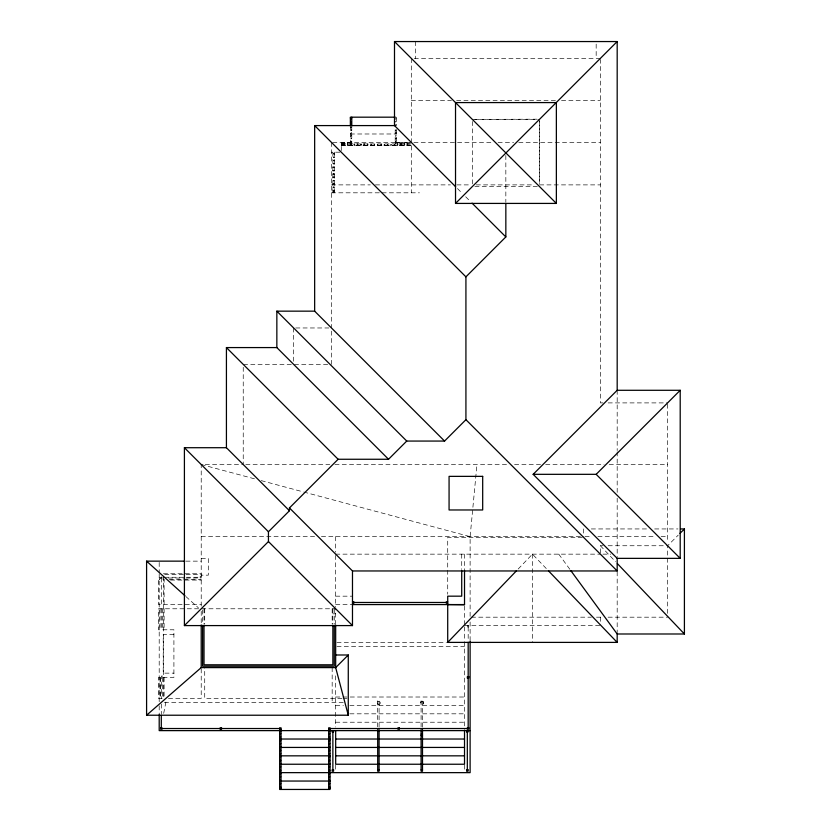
<?xml version="1.0" encoding="UTF-8"?>
<svg xmlns="http://www.w3.org/2000/svg" width="831" height="831" viewBox="0 0 831 831"><rect width="100%" height="100%" fill="white"/><g stroke="black" fill="none" stroke-linecap="round" stroke-linejoin="round"><path stroke-width="0.62" stroke-dasharray="4.16 3.12" d="M470.117 616.322L470.117 536.649L476.963 464.519M163.697 713.33L166.096 701.104M518.18 569.017L532.442 554.152L546.715 569.017M161.723 576.849L159.199 579.363L164.102 579.363L164.102 604.573M667.605 613.351L667.605 545.749L678.221 535.133M474.917 119.384L536.971 119.186M600.377 58.357L411.303 58.357L411.303 192.813M411.303 100.374L451.441 100.374M456.624 100.374L556.344 100.374M561.527 100.374L600.377 100.374M395.546 118.76L396.065 118.76L395.546 119.28M472.33 119.384L539.34 119.384L539.548 184.025M395.546 121.555L396.065 121.555L395.546 122.084M395.546 124.359L396.065 124.879M350.37 133.988L396.595 133.988M351.773 142.35L341.271 142.35L341.271 152.198L331.465 152.198M395.192 142.35L411.303 142.35M332.691 142.392L411.303 142.392M341.271 142.88L344.595 142.88M350.724 142.88L351.253 142.88M395.192 142.766L396.595 142.766M351.773 143.129L350.37 143.129L350.37 126.613M347.919 143.399L347.4 142.88L347.919 145.415M351.253 143.399L350.724 142.35M400.615 143.399L401.144 143.399M403.949 143.399L404.468 143.399M407.273 143.399L407.792 143.399M341.271 143.493L344.595 143.493M341.271 143.929L411.303 143.929M341.271 144.012L351.399 144.012L351.399 142.35M410.067 144.012L395.525 144.002L395.535 142.34L396.595 142.35M341.271 144.355L344.595 144.355M347.4 144.355L347.919 144.355M350.724 144.355L351.253 144.355M354.048 144.355L354.577 144.355M357.372 144.355L357.901 144.355M360.706 144.355L361.225 144.355M364.03 144.355L364.56 144.355M367.354 144.355L367.884 144.355M347.4 144.885L347.919 144.885M350.724 144.885L351.253 144.885M354.048 144.885L354.577 144.885M357.372 144.885L357.901 144.885M360.706 144.885L361.225 144.885M364.03 144.885L364.56 144.885M367.354 144.885L367.884 144.885M370.678 144.885L371.208 144.885M374.012 144.885L374.532 144.885M377.336 144.885L377.856 144.885M380.66 144.885L381.19 144.885M383.984 144.885L384.514 144.885M387.308 144.885L387.838 144.885M390.643 144.885L391.162 144.885M393.967 144.885L394.496 144.885M397.82 145.415L397.291 144.355L397.82 144.885M400.615 144.885L401.144 144.885M403.949 144.885L404.468 144.885M407.273 144.885L407.792 144.885M341.271 144.968L344.595 144.968M341.271 145.415L411.303 145.415M341.271 145.498L411.303 145.498M334.446 153.725L333.397 153.725L334.446 154.254M334.446 157.059L333.397 157.059L334.446 157.578M334.446 160.383L333.397 160.383L334.446 160.902M334.446 163.707L333.397 163.707L334.446 164.237M332.867 167.031L334.446 167.031M332.867 167.561L334.446 167.561M332.867 170.365L334.446 170.365M332.867 170.885L334.446 170.885M332.867 173.689L334.446 173.689M332.867 174.209L334.446 174.209M332.867 177.013L334.446 177.013M332.867 177.543L334.446 177.543M332.867 180.337L334.446 180.337M332.867 180.867L334.446 180.867M332.867 183.661L334.446 183.661M332.867 184.191L334.446 184.191M331.465 184.887L370.252 184.887M375.425 184.887L450.402 184.887M456.873 184.887L471.094 184.887M476.267 184.887L534.437 184.887M539.61 184.887L600.377 184.887M474.917 186.611L539.558 186.611M332.867 186.996L334.446 186.996M332.867 187.515L334.446 187.515M332.867 190.32L334.446 190.32M333.397 190.839L334 190.839M331.465 192.813L379.674 192.813M382.042 192.813L419.426 192.813M295.753 327.965L328.879 327.965M327.684 364.383L243.234 364.383L243.234 464.519L201.216 464.519L201.216 608.78L335.672 608.78L335.672 624.59M602.963 402.9L600.377 402.9L600.377 59.52M608.136 402.9L667.605 402.9M245.81 464.519L329.751 464.519M334.914 464.519L509.382 464.519M514.566 464.519L540.503 464.519M545.697 464.519L604.054 464.519M609.237 464.519L667.605 464.519M591.329 528.942L648.211 528.942M654.672 528.942L677.94 528.942M201.216 536.649L316.279 536.649M321.452 536.649L583.705 536.649M584.993 536.649L591.454 536.649M597.905 536.649L655.981 536.649M661.144 536.649L667.605 536.649M582.271 537.345L447.712 537.345L447.712 594.238M600.377 552.958L600.377 545.749L602.963 545.749M608.136 545.749L667.605 545.749M335.672 554.152L600.377 554.152M602.963 554.152L610.712 554.152M201.216 558.359L208.301 558.359L208.301 575.166L201.216 575.166M185.936 561.143L201.216 561.143M163.395 573.754L201.216 573.754M164.663 574.46L184.825 574.46M186.092 574.46L201.216 574.46M201.216 576.569L200.167 576.569L200.167 577.961M164.663 577.265L201.216 577.265M163.395 577.95L158.492 577.95L158.492 604.573L201.216 604.573M168.444 578.044L184.825 578.044M186.092 578.044L201.216 577.961M169.223 579.363L201.216 579.363M163.395 580.069L164.102 580.069L163.395 579.363M170.5 580.069L201.216 580.069M335.672 596.17L352.479 596.17M335.672 604.573L352.479 604.573M198.692 608.78L158.492 608.78L158.492 629.784L173.908 629.784L173.908 677.4L158.492 677.4L158.492 698.414L163.395 698.414L163.395 576.215M332.867 613.839L335.672 613.839M471.416 617.184L591.35 617.184M596.502 617.184L602.963 617.184M608.095 617.184L667.605 617.184M464.519 625.587L600.377 625.587M173.908 634.541L163.219 634.541L163.219 673.141L173.908 673.141M336.96 642.394L446.476 642.394M336.96 646.591L464.519 646.591M162.699 676.091L161.297 676.091L161.297 698.414M335.672 697.012L464.519 697.012M168.444 698.414L201.216 698.414L201.216 667.605M341.967 698.414L204.717 698.414L204.717 667.605M343.234 698.414L347.015 698.414M377.69 701.52L379.081 701.52M421.099 701.52L422.501 701.52M164.393 702.611L343.234 702.611M335.672 705.415L343.4 705.415M349.841 705.415L464.519 705.415M349.841 713.819L464.519 713.819M335.672 722.222L464.519 722.222M413.89 142.392L492.887 142.496M498.07 142.496L513.61 142.517M518.783 142.527L600.377 142.631M201.216 464.519L254.992 478.947M261.246 480.619L302.526 491.692M303.772 492.025L470.117 536.649M185.884 596.544L198.339 607.762M457.466 188.554L462.026 193.124M465.682 196.77L470.242 201.331M600.377 545.749L615.574 561.714M558.775 554.152L570.149 569.702M667.605 404.178L667.605 542.425M617.184 390.29L617.184 450.516M617.184 451.804L617.184 492.98M617.184 498.133L617.184 557.092M617.184 571.707L617.184 632.692M600.377 617.184L600.377 624.538M596.17 44.136L596.17 58.357M583.57 528.942L583.57 533.751M539.558 121.471L539.558 182.373M532.442 554.152L532.442 642.394M505.84 155.48L505.84 202.026M472.33 121.503L472.33 185.573M470.117 621.983L470.117 641.397M468.726 625.587L468.726 626.99L467.624 626.99L467.624 625.587M468.175 626.99L468.175 641.013M464.519 554.152L464.519 569.827M464.519 606.028L464.519 624.351M464.519 626.823L464.519 641.096M464.519 641.667L464.519 729.431M464.519 765.008L464.519 771.365M461.714 554.152L461.714 569.432M422.501 727.115L422.501 700.118L421.099 700.118L421.099 727.115M415.5 41.55L415.5 58.357M407.792 143.929L407.792 142.88L407.273 143.929M407.792 145.415L407.792 144.355L407.273 145.415M404.468 143.929L404.468 142.88L403.949 143.929M404.468 145.415L404.468 144.355L403.949 145.415M401.144 143.929L401.144 142.88L400.615 143.929M401.144 145.415L401.144 144.355L400.615 145.415M397.291 144.885L397.291 145.415M396.595 117.181L396.595 125.585M396.595 129.771L396.595 143.129M396.003 142.35L396.003 144.012M395.192 129.771L395.192 143.929M394.496 145.415L394.496 144.355L393.967 145.415M391.162 145.415L391.162 144.355L390.643 145.415M387.838 145.415L387.838 144.355L387.308 145.415M384.514 145.415L384.514 144.355L383.984 145.415M381.19 145.415L381.19 144.355L380.66 145.415M379.081 727.115L379.081 700.118L377.69 700.118L377.69 727.115M377.856 145.415L377.856 144.355L377.336 145.415M374.532 145.415L374.532 144.355L374.012 145.415M371.208 145.415L371.208 144.355L370.678 145.415M367.884 143.836L367.884 145.415M367.354 143.836L367.354 145.415M364.56 143.836L364.56 145.415M364.03 143.836L364.03 145.415M361.225 143.836L361.225 145.415M360.706 143.836L360.706 145.415M357.901 143.836L357.901 145.415M357.372 143.836L357.372 145.415M354.577 143.836L354.577 145.415M354.048 143.836L354.048 145.415M351.773 126.613L351.773 143.929M351.253 142.35L351.253 145.415M350.931 142.35L350.931 144.012M350.724 143.836L350.724 145.415M347.4 143.836L347.4 145.415M344.595 142.35L344.595 145.415M344.076 142.88L344.076 143.493M344.076 144.355L344.076 144.968M335.672 536.649L335.672 552.168M335.672 555.43L335.672 607.149M335.672 675.842L335.672 727.021M335.672 765.008L335.672 771.365M334.529 152.198L334.446 192.813M334.27 608.78L334.27 624.091M333.917 153.725L333.917 154.254M333.917 157.059L333.917 157.578M333.917 160.383L333.917 160.902M333.917 163.707L333.917 164.237M333.917 167.031L333.917 167.561M333.917 170.365L333.917 170.885M333.917 173.689L333.917 174.209M333.917 177.013L333.917 177.543M333.917 180.337L333.917 180.867M333.917 183.661L333.917 184.191M333.917 186.996L333.917 187.515M334 190.32L334 192.813M333.397 167.031L333.397 167.561M333.397 170.365L333.397 170.885M333.397 173.689L333.397 174.209M333.397 177.013L333.397 177.543M333.397 180.337L333.397 180.867M333.397 183.661L333.397 184.191M333.397 186.996L333.397 187.515M333.397 190.32L333.397 192.813M332.867 152.198L332.867 192.813M332.867 608.78L332.867 624.06M332.171 608.78L332.171 624.143M332.171 667.605L332.171 702.611M331.465 142.392L331.465 327.965M331.465 331.143L331.465 364.383M293.655 327.965L293.655 361.869M204.717 608.78L204.717 624.143M204.011 608.78L204.011 624.06M202.619 610.058L202.619 624.091M201.216 611.336L201.216 624.912M164.102 608.78L164.102 629.784M164.102 677.4L164.102 698.414M162.523 608.78L162.523 629.784M162.523 677.4L162.523 698.414M161.297 577.95L161.297 604.573M161.297 608.78L161.297 629.784M161.297 704.013L161.297 714.037M160.248 677.4L160.248 698.414M160.071 608.78L160.071 629.784M160.071 677.4L160.071 698.414M159.199 562.4L159.199 572.455M159.199 573.754L159.199 702.611M159.199 705.789L159.199 715.221M351.42 127.164L350.9 127.683L351.42 127.164M351.42 129.958L350.9 130.488L351.42 129.958M396.065 129.958L395.546 130.488L396.065 129.958M351.42 132.763L350.9 133.282L351.42 132.763M396.065 132.763L395.546 133.282L396.065 132.763M351.42 135.567L350.9 136.087L351.42 135.567M396.065 135.567L395.546 136.087L396.065 135.567M351.42 138.362L350.9 138.891L351.42 138.362M396.065 138.362L395.546 138.891L396.065 138.362M351.42 141.166L350.9 141.686L351.42 141.166M396.065 141.166L395.546 141.686L396.065 141.166M397.82 142.88L397.291 143.399L397.82 142.88M423.498 702.237L423.27 701.946A1.402 1.402 0 0 0 421.39 701.364A1.402 1.402 0 0 0 420.881 703.275L421.099 703.566A1.402 1.402 0 0 0 422.979 704.148A1.402 1.402 0 0 0 423.498 702.237M423.446 702.205L423.301 701.873A1.402 1.402 0 0 0 420.933 703.296L421.068 703.639A1.402 1.402 0 0 0 423.446 702.205M378.167 704.148A1.402 1.402 0 0 0 380.266 702.933A1.402 1.402 0 0 0 378.167 701.728A1.402 1.402 0 0 0 378.167 704.148"/><path stroke-width="1.25" d="M570.907 570.741L617.184 633.991L617.184 642.394L447.712 642.394L516.394 570.876M455.523 203.418L455.523 102.577L556.365 102.577L556.365 203.418L455.523 203.418L617.184 41.55L394.496 41.55L394.496 125.585L455.637 186.736M617.184 41.55L617.184 390.29L533.149 474.324L617.184 558.359L617.184 570.959L465.921 419.697L465.921 276.848L505.84 236.928L505.84 203.315M289.448 507.938L352.479 570.959L352.479 625.587L184.409 625.587L268.444 541.552L268.444 531.747L289.448 510.743L289.448 507.938L338.124 459.263L388.534 459.263L406.743 441.064L444.564 441.064L465.921 419.697M335.672 654.994L348.272 654.994L335.672 667.605L201.216 667.605L146.588 715.221L146.588 561.143L184.7 561.143M533.149 474.324L596.17 474.324L680.205 390.29L617.184 390.29M679.987 533.367L684.412 528.942L680.527 528.942M395.307 117.181L350.37 117.181L350.37 126M350.37 117.919L351.773 117.919M444.564 441.064L314.658 311.158L314.658 125.585L395.307 125.585M388.534 459.263L276.848 347.576L276.848 311.158L314.658 311.158M289.448 510.743L226.427 447.712L226.427 347.576L276.848 347.576M184.409 625.587L184.409 447.712L226.427 447.712M617.184 558.359L680.205 558.359L680.205 390.29M352.479 570.959L617.184 570.959M352.479 601.779L353.871 601.779L353.871 603.171L352.479 603.171M447.712 601.779L446.309 601.779L446.309 603.171L447.712 603.171M353.871 602.475L446.309 602.475M352.406 604.573L464.519 604.573M617.184 633.991L684.412 633.991L684.412 528.942M146.588 715.221L348.272 715.221L348.272 654.994M162.003 728.527L279.642 728.527M330.063 728.527L397.997 728.527M399.389 728.527L467.323 728.527M279.642 729.223L281.044 729.223M328.661 729.223L330.063 729.223M280.078 730.47L280.608 730.833L280.078 730.387M329.627 730.47L329.107 730.833L329.627 730.387M470.117 730.626L159.199 730.626L159.199 714.816M421.099 734.126L422.501 734.126M421.099 735.528L422.501 735.528M279.642 739.029L330.063 739.029M335.672 739.029L464.519 739.029M279.642 747.433L330.063 747.433M335.672 747.433L464.519 747.433M279.642 755.836L330.063 755.836M335.672 755.836L464.519 755.836M279.642 764.24L330.063 764.24M377.69 769.838L379.081 769.838M421.099 769.838L422.501 769.838M279.642 772.643L470.117 772.643L470.117 641.397M279.642 781.047L330.063 781.047M279.642 788.048L281.044 788.048M328.661 788.048L330.063 788.048M447.712 604.573L464.519 604.75L464.519 570.71M146.588 561.143L184.918 595.682M394.496 41.55L556.365 203.418M472.07 203.159L505.84 236.928M314.658 125.585L465.921 276.848M596.17 474.324L680.205 558.359M276.848 311.158L406.743 441.064M226.427 347.576L338.124 459.263M184.409 447.712L268.444 531.747M268.444 541.552L352.479 625.587M548.502 570.876L617.184 642.394M617.36 563.584L684.412 633.991M348.272 715.221L335.672 667.605L335.672 625.151M468.175 642.28L468.175 727.821M468.019 730.626L468.019 732.028L466.617 732.028L466.617 730.626M467.323 732.028L467.323 769.838M464.519 730.626L464.519 764.24L335.672 764.24L335.672 730.626M461.714 570.71L461.714 596.17L447.712 596.17L447.712 642.394M422.501 729.68L422.501 771.241L421.099 771.241L421.099 729.68M379.081 729.68L379.081 771.241L377.69 771.241L377.69 729.68M351.773 117.181L351.773 125.99M334.27 625.369L334.27 666.202L202.619 666.202L202.619 625.369M333.563 730.626L333.563 732.028L332.171 732.028L332.171 730.626M332.867 625.327L332.867 664.8L204.011 664.8L204.011 625.327M332.867 732.028L332.867 769.838M328.661 789.45L328.661 727.821L330.063 727.821L330.063 789.45L279.642 789.45L279.642 727.821L281.044 727.821L281.044 789.45M201.216 624.912L201.216 667.605M161.297 715.294L161.297 727.821M160.612 727.821L160.601 729.223L162.003 729.223L162.003 727.821L160.612 727.821M351.42 118.76L350.9 119.28L351.42 118.76M351.42 121.555L350.9 122.084L351.42 121.555M351.42 124.359L350.9 124.879L351.42 124.359M482.686 476.36L449.072 476.36L449.072 509.974L482.686 509.974L482.686 476.36M468.726 676.704L467.323 676.704L467.323 678.106L468.726 678.106L468.726 676.704M221.534 727.821L220.132 727.821L220.132 729.223L221.534 729.223L221.534 727.821M399.389 727.821L397.997 727.821L397.997 729.223L399.389 729.223L399.389 727.821M468.726 727.821L467.323 727.821L467.323 729.223L468.726 729.223L468.726 727.821M280.608 733.628L280.078 734.157L280.608 733.628M329.627 733.628L329.107 734.157L329.627 733.628M280.608 736.952L280.078 737.481L280.608 736.952M329.627 736.952L329.107 737.481L329.627 736.952M280.608 740.286L280.078 740.805L280.608 740.286M329.627 740.286L329.107 740.805L329.627 740.286M280.608 743.61L280.078 744.129L280.608 743.61M329.627 743.61L329.107 744.129L329.627 743.61M280.608 746.934L280.078 747.464L280.608 746.934M329.627 746.934L329.107 747.464L329.627 746.934M280.608 750.258L280.078 750.788L280.608 750.258M329.627 750.258L329.107 750.788L329.627 750.258M280.608 753.592L280.078 754.112L280.608 753.592M329.627 753.592L329.107 754.112L329.627 753.592M280.608 756.916L280.078 757.436L280.608 756.916M329.627 756.916L329.107 757.436L329.627 756.916M280.608 760.24L280.078 760.77L280.608 760.24M329.627 760.24L329.107 760.77L329.627 760.24M280.608 763.564L280.078 764.094L280.608 763.564M329.627 763.564L329.107 764.094L329.627 763.564M280.608 766.888L280.078 767.418L280.608 766.888M329.627 766.888L329.107 767.418L329.627 766.888M333.563 769.838L332.171 769.838L332.171 771.241L333.563 771.241L333.563 769.838M468.019 769.838L466.617 769.838L466.617 771.241L468.019 771.241L468.019 769.838M280.608 770.223L280.078 770.742L280.608 770.223M329.627 770.223L329.107 770.742L329.627 770.223M280.649 773.547L280.078 774.066L280.649 773.547M329.668 773.547L329.107 774.066L329.668 773.547M280.608 776.871L280.078 777.401L280.608 776.871M329.627 776.871L329.107 777.401L329.627 776.871M280.608 780.195L280.078 780.725L280.608 780.195M329.627 780.195L329.107 780.725L329.627 780.195M280.608 783.529L280.078 784.048L280.608 783.529M329.627 783.529L329.107 784.048L329.627 783.529M280.608 786.853L280.078 787.373L280.608 786.853M329.627 786.853L329.107 787.373L329.627 786.853"/></g></svg>
